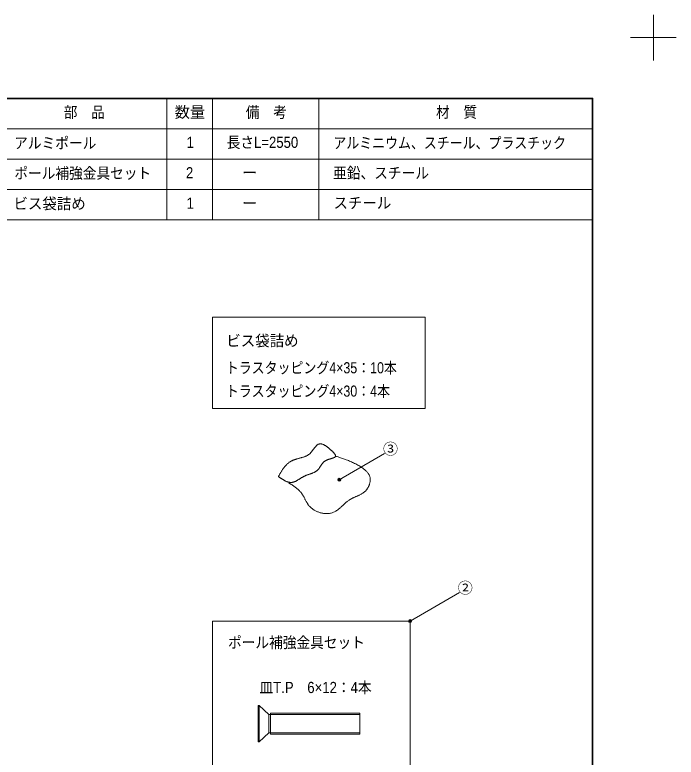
# Model space of a CAD drawing. Units: millimetres on the paper. Extents: x -396 to 396, y -304 to 304.
# Drawn here: x -178.8 to 38.8, y 60.2 to 304.5 of the extents above; entities that cross this region are included whole.
import ezdxf
from ezdxf.enums import TextEntityAlignment as Align

# ---------------------------------------------------------------- set-up
doc = ezdxf.new("R2010")
doc.units = ezdxf.units.MM
for name, color, linetype, lineweight in [('0-3_1図面枠', 7, 'Continuous', 20), ('0-4_2寸法-3', 7, 'Continuous', 15), ('0-5_3一般', 7, 'Continuous', 15)]:
    doc.layers.add(name, color=color, linetype=linetype, lineweight=lineweight)
doc.styles.add('ＭＳ Ｐゴシック', font='')
doc.styles.get('ＭＳ Ｐゴシック').set_extended_font_data('MS PGothic')

# ---------------------------------------------------------------- blocks, each defined once
blk = doc.blocks.new('グループ')
at = {"layer": '0-3_1図面枠', "lineweight": 15}
for p, q in [((210, 289.5), (210, 304.5)), ((217.5, 297), (202.5, 297))]:
    blk.add_line(p, q, dxfattribs=at)
blk = doc.blocks.new('グループ-2')
at = {"layer": '0-3_1図面枠', "lineweight": 35}
blk.add_lwpolyline([(-190, 277), (190, 277), (190, -277), (-190, -277)], close=True, dxfattribs=at)
blk = doc.blocks.new('図面枠')
at = {"layer": '0-3_1図面枠'}
for name in ['グループ', 'グループ-2']:
    blk.add_blockref(name, (0, 0), dxfattribs=at)
blk = doc.blocks.new('グループ-4')
at = {"layer": '0-5_3一般'}
for points in [[(97.715, 160.871), (97.8, 160.98), (97.885, 161.09), (97.971, 161.201), (98.056, 161.315), (98.141, 161.43), (98.226, 161.547), (98.311, 161.665), (98.397, 161.784), (98.485, 161.902), (98.574, 162.017), (98.666, 162.13), (98.759, 162.242), (98.854, 162.351), (98.952, 162.459), (99.051, 162.565), (99.152, 162.669), (99.255, 162.771), (99.36, 162.871), (99.468, 162.963), (99.578, 163.045), (99.691, 163.115), (99.808, 163.175), (99.927, 163.224), (100.049, 163.262), (100.174, 163.29), (100.302, 163.306), (100.433, 163.312), (100.567, 163.307), (100.703, 163.292), (100.838, 163.271), (100.972, 163.243), (101.105, 163.21), (101.237, 163.171), (101.368, 163.125), (101.498, 163.074), (101.626, 163.017), (101.754, 162.953), (101.88, 162.884), (102.005, 162.809)], [(102.005, 162.809), (102.128, 162.729), (102.25, 162.649), (102.368, 162.568), (102.485, 162.486), (102.6, 162.403), (102.712, 162.32), (102.821, 162.235), (102.929, 162.149), (103.034, 162.063), (103.137, 161.976), (103.238, 161.887), (103.338, 161.799), (103.439, 161.711), (103.539, 161.624), (103.639, 161.537), (103.739, 161.451), (103.839, 161.365), (103.939, 161.279), (104.039, 161.194), (104.139, 161.109), (104.238, 161.025), (104.338, 160.941), (104.436, 160.853), (104.532, 160.763), (104.627, 160.669), (104.72, 160.572), (104.811, 160.473), (104.901, 160.37), (104.989, 160.264), (105.075, 160.154), (105.16, 160.042), (105.243, 159.927), (105.318, 159.812), (105.38, 159.704), (105.429, 159.603), (105.464, 159.507), (105.486, 159.417), (105.494, 159.334), (105.488, 159.257)], [(91.785, 158.021), (91.947, 158.082), (92.111, 158.14), (92.277, 158.195), (92.445, 158.247), (92.617, 158.3), (92.792, 158.352), (92.97, 158.404), (93.153, 158.457), (93.339, 158.509), (93.529, 158.562), (93.722, 158.615), (93.92, 158.668), (94.12, 158.721), (94.325, 158.774), (94.53, 158.828), (94.729, 158.885), (94.922, 158.945), (95.109, 159.007), (95.289, 159.073), (95.463, 159.142), (95.63, 159.213), (95.791, 159.288), (95.946, 159.365), (96.095, 159.445), (96.237, 159.529), (96.373, 159.614), (96.505, 159.701), (96.631, 159.79), (96.752, 159.88), (96.869, 159.972), (96.98, 160.065), (97.086, 160.16), (97.186, 160.257), (97.282, 160.355), (97.373, 160.455), (97.459, 160.557), (97.544, 160.66), (97.63, 160.765), (97.715, 160.871)], [(105.488, 159.257), (105.469, 159.186), (105.436, 159.121), (105.39, 159.063), (105.33, 159.01), (105.265, 158.96), (105.196, 158.912), (105.123, 158.866), (105.046, 158.821), (104.966, 158.778), (104.882, 158.736), (104.794, 158.697), (104.702, 158.659), (104.607, 158.623), (104.508, 158.588), (104.406, 158.555), (104.301, 158.522), (104.195, 158.489), (104.088, 158.457), (103.978, 158.424), (103.867, 158.392), (103.754, 158.359), (103.639, 158.327), (103.523, 158.295), (103.405, 158.263), (103.285, 158.231), (103.165, 158.198), (103.046, 158.161), (102.928, 158.121), (102.812, 158.079), (102.697, 158.032), (102.583, 157.983), (102.47, 157.931), (102.359, 157.875), (102.248, 157.816), (102.139, 157.754), (102.031, 157.689), (101.925, 157.619), (101.822, 157.545), (101.72, 157.466)], [(115.799, 154.126), (115.63, 154.304), (115.447, 154.485), (115.251, 154.666), (115.04, 154.848), (114.813, 155.031), (114.571, 155.214), (114.314, 155.398), (114.042, 155.583), (113.755, 155.767), (113.452, 155.953), (113.134, 156.139), (112.801, 156.325), (112.453, 156.512), (112.097, 156.697), (111.744, 156.875), (111.393, 157.047), (111.046, 157.211), (110.701, 157.369), (110.36, 157.521), (110.021, 157.666), (109.685, 157.804), (109.353, 157.935), (109.023, 158.06), (108.696, 158.178), (108.373, 158.292), (108.057, 158.402), (107.746, 158.51), (107.442, 158.616), (107.143, 158.719), (106.851, 158.819), (106.565, 158.917), (106.284, 159.011), (106.01, 159.104), (105.742, 159.194), (105.48, 159.281), (105.48, 159.281)], [(86.692, 152.537), (86.765, 152.666), (86.842, 152.801), (86.922, 152.942), (87.006, 153.089), (87.093, 153.241), (87.184, 153.399), (87.278, 153.563), (87.376, 153.733), (87.477, 153.908), (87.582, 154.089), (87.69, 154.275), (87.803, 154.462), (87.92, 154.648), (88.042, 154.832), (88.169, 155.016), (88.3, 155.199), (88.436, 155.381), (88.576, 155.561), (88.722, 155.741), (88.871, 155.92), (89.026, 156.097), (89.184, 156.272), (89.34, 156.438), (89.496, 156.595), (89.651, 156.743), (89.805, 156.881), (89.958, 157.011), (90.109, 157.132), (90.26, 157.243), (90.41, 157.346), (90.558, 157.44), (90.706, 157.524), (90.854, 157.603), (91.005, 157.679), (91.157, 157.753), (91.311, 157.824), (91.467, 157.893), (91.625, 157.958), (91.785, 158.021)], [(101.72, 157.466), (101.62, 157.382), (101.523, 157.294), (101.427, 157.201), (101.334, 157.103), (101.243, 157), (101.154, 156.893), (101.067, 156.782), (100.982, 156.666), (100.899, 156.55), (100.818, 156.434), (100.738, 156.317), (100.66, 156.2), (100.585, 156.082), (100.51, 155.964), (100.438, 155.846), (100.368, 155.727), (100.299, 155.607), (100.232, 155.487), (100.163, 155.369), (100.09, 155.255), (100.013, 155.144), (99.932, 155.037), (99.847, 154.934), (99.757, 154.834), (99.663, 154.738), (99.565, 154.645), (99.463, 154.556), (99.357, 154.471), (99.246, 154.389), (99.134, 154.31), (99.019, 154.234), (98.903, 154.161), (98.784, 154.091), (98.664, 154.024), (98.541, 153.959), (98.417, 153.898), (98.291, 153.839), (98.162, 153.784), (98.032, 153.731)], [(115.729, 148.298), (115.828, 148.434), (115.923, 148.57), (116.012, 148.705), (116.096, 148.84), (116.176, 148.976), (116.25, 149.111), (116.32, 149.246), (116.384, 149.381), (116.444, 149.516), (116.501, 149.652), (116.553, 149.789), (116.603, 149.927), (116.649, 150.065), (116.691, 150.205), (116.73, 150.345), (116.765, 150.487), (116.797, 150.629), (116.826, 150.772), (116.851, 150.916), (116.871, 151.062), (116.886, 151.208), (116.894, 151.357), (116.895, 151.506), (116.891, 151.658), (116.88, 151.811), (116.863, 151.966), (116.839, 152.122), (116.809, 152.279), (116.773, 152.439), (116.73, 152.599), (116.679, 152.762), (116.615, 152.926), (116.538, 153.092), (116.448, 153.26), (116.344, 153.429), (116.228, 153.601), (116.098, 153.774), (115.955, 153.949), (115.799, 154.126)], [(88.312, 151.468), (88.197, 151.536), (88.085, 151.603), (87.976, 151.669), (87.87, 151.736), (87.767, 151.802), (87.666, 151.868), (87.569, 151.933), (87.474, 151.998), (87.383, 152.061), (87.294, 152.122), (87.208, 152.18), (87.126, 152.237), (87.046, 152.292), (86.969, 152.345), (86.896, 152.396), (86.825, 152.445), (86.757, 152.492), (86.692, 152.537)], [(93.11, 151.424), (92.988, 151.353), (92.867, 151.283), (92.746, 151.214), (92.624, 151.147), (92.503, 151.082), (92.382, 151.022), (92.261, 150.965), (92.139, 150.913), (92.017, 150.864), (91.896, 150.82), (91.774, 150.779), (91.652, 150.743), (91.53, 150.71), (91.408, 150.681), (91.286, 150.657), (91.163, 150.638), (91.041, 150.624), (90.918, 150.615), (90.795, 150.612), (90.671, 150.615), (90.548, 150.622), (90.424, 150.635), (90.3, 150.653), (90.176, 150.677), (90.052, 150.706), (89.927, 150.739), (89.803, 150.776), (89.678, 150.817), (89.553, 150.861), (89.428, 150.908), (89.303, 150.959), (89.177, 151.013), (89.052, 151.07), (88.926, 151.131), (88.8, 151.196), (88.674, 151.264), (88.551, 151.332), (88.43, 151.4), (88.312, 151.468)], [(98.032, 153.731), (97.901, 153.681), (97.769, 153.631), (97.638, 153.583), (97.508, 153.536), (97.377, 153.489), (97.247, 153.444), (97.117, 153.4), (96.987, 153.356), (96.858, 153.314), (96.728, 153.273), (96.599, 153.233), (96.471, 153.191), (96.342, 153.148), (96.214, 153.103), (96.086, 153.056), (95.959, 153.006), (95.832, 152.955), (95.705, 152.901), (95.579, 152.846), (95.452, 152.788), (95.326, 152.729), (95.201, 152.667), (95.076, 152.604), (94.951, 152.539), (94.826, 152.472), (94.702, 152.403), (94.578, 152.333), (94.454, 152.261), (94.331, 152.187), (94.208, 152.112), (94.085, 152.035), (93.963, 151.956), (93.84, 151.876), (93.718, 151.798), (93.596, 151.721), (93.475, 151.645), (93.353, 151.57), (93.231, 151.497), (93.11, 151.424)], [(90.071, 150.474), (90.197, 150.396), (90.326, 150.316), (90.457, 150.234), (90.591, 150.15), (90.728, 150.064), (90.867, 149.976), (91.009, 149.886), (91.154, 149.794), (91.301, 149.7), (91.45, 149.604), (91.603, 149.506), (91.755, 149.406), (91.905, 149.305), (92.053, 149.201), (92.2, 149.096), (92.343, 148.989), (92.485, 148.88), (92.625, 148.769), (92.762, 148.656), (92.898, 148.541), (93.031, 148.424), (93.162, 148.306), (93.291, 148.185), (93.417, 148.062), (93.541, 147.937), (93.662, 147.81), (93.781, 147.68), (93.897, 147.548), (94.01, 147.414), (94.121, 147.277), (94.23, 147.139), (94.336, 146.998), (94.439, 146.854), (94.541, 146.707), (94.642, 146.555), (94.742, 146.398), (94.842, 146.236), (94.941, 146.069), (95.039, 145.897)], [(109.492, 144.504), (109.65, 144.619), (109.805, 144.726), (109.958, 144.825), (110.108, 144.917), (110.259, 145.006), (110.412, 145.093), (110.566, 145.178), (110.722, 145.261), (110.879, 145.343), (111.038, 145.422), (111.197, 145.499), (111.359, 145.574), (111.522, 145.647), (111.686, 145.718), (111.852, 145.788), (112.02, 145.86), (112.192, 145.934), (112.366, 146.011), (112.543, 146.091), (112.723, 146.173), (112.905, 146.257), (113.09, 146.345), (113.278, 146.434), (113.469, 146.527), (113.663, 146.622), (113.857, 146.719), (114.045, 146.82), (114.225, 146.925), (114.398, 147.033), (114.564, 147.145), (114.722, 147.26), (114.873, 147.379), (115.016, 147.502), (115.152, 147.628), (115.28, 147.757), (115.402, 147.891), (115.516, 148.026), (115.625, 148.162), (115.729, 148.298)], [(95.039, 145.897), (95.136, 145.72), (95.233, 145.538), (95.329, 145.351), (95.424, 145.159), (95.518, 144.962), (95.613, 144.768), (95.709, 144.578), (95.806, 144.394), (95.905, 144.216), (96.004, 144.042), (96.105, 143.874), (96.207, 143.712), (96.31, 143.554), (96.415, 143.402), (96.521, 143.256), (96.627, 143.114), (96.737, 142.976), (96.85, 142.842), (96.966, 142.71), (97.086, 142.582), (97.209, 142.457), (97.335, 142.334), (97.465, 142.215), (97.598, 142.099), (97.734, 141.986), (97.873, 141.876), (98.017, 141.77), (98.168, 141.665), (98.329, 141.563), (98.499, 141.462), (98.68, 141.364), (98.87, 141.267), (99.069, 141.173), (99.279, 141.081), (99.498, 140.99), (99.727, 140.902), (99.965, 140.816), (100.213, 140.732), (100.466, 140.656)], [(100.466, 140.656), (100.723, 140.589), (100.984, 140.531), (101.248, 140.483), (101.517, 140.444), (101.789, 140.414), (102.065, 140.393), (102.346, 140.382), (102.63, 140.379), (102.918, 140.386), (103.209, 140.403), (103.496, 140.433), (103.778, 140.477), (104.055, 140.536), (104.326, 140.609), (104.591, 140.697), (104.851, 140.799), (105.106, 140.915), (105.355, 141.046), (105.599, 141.191), (105.837, 141.35), (106.07, 141.523), (106.298, 141.698), (106.521, 141.874), (106.739, 142.05), (106.952, 142.226), (107.161, 142.403), (107.364, 142.58), (107.563, 142.758), (107.757, 142.936), (107.947, 143.115), (108.131, 143.294), (108.311, 143.472), (108.488, 143.643), (108.662, 143.807), (108.833, 143.962), (109.002, 144.11), (109.168, 144.249), (109.332, 144.38), (109.492, 144.504)]]:
    blk.add_lwpolyline(points, dxfattribs=at)
blk = doc.blocks.new('グループ-5')
at = {"layer": '0-3_1図面枠', "lineweight": 15}
for p, q in [((-5, 277), (-5, 237)), ((50, 277), (50, 237)), ((65, 277), (65, 237)), ((100, 277), (100, 237)), ((-20, 267), (190, 267)), ((-20, 257), (190, 257)), ((-20, 247), (190, 247))]:
    blk.add_line(p, q, dxfattribs=at)
blk.add_lwpolyline([(-20, 277), (190, 277), (190, 237), (-20, 237)], close=True, dxfattribs=at)
blk = doc.blocks.new('グループ-6')
at = {"layer": '0-3_1図面枠'}
blk.add_blockref('グループ-5', (0, 0), dxfattribs=at)
at = {"layer": '0-3_1図面枠', "style": 'ＭＳ Ｐゴシック'}
for s, height, width, p in [('部\u3000品', 3.666, 0.9, (16.071, 269.527)), ('備\u3000考', 3.666, 0.9, (75.958, 269.517)), ('材\u3000質', 3.666, 0.9, (138.526, 269.564)), ('アルミポール', 3.669, 0.9, (-0.23, 259.393)), ('1', 3.666, 0.9, (56.473, 259.595)), ('長さL=2550', 3.666, 0.9, (69.672, 259.622)), ('アルミニウム、スチール、プラスチック', 3.666, 0.85, (104.77, 259.431)), ('ポール補強金具セット', 3.666, 0.9, (-0.173, 249.48)), ('2', 3.666, 0.9, (56.27, 249.603)), ('亜鉛、スチール', 3.669, 0.9, (104.692, 249.527)), ('ビス袋詰め', 3.666, 0.95, (-0.443, 239.449)), ('1', 3.666, 0.9, (56.473, 239.595)), ('スチール', 3.669, 0.95, (104.807, 239.671))]:
    blk.add_text(s, height=height, dxfattribs=dict(at, width=width)).set_placement(p, align=Align.BOTTOM_LEFT)
for s, p in [('数量', (52.573, 269.546)), ('①', (-14.978, 259.527)), ('②', (-14.978, 249.527)), ('ー', (74.77, 249.603)), ('③', (-14.978, 239.527)), ('ー', (74.77, 239.603))]:
    blk.add_text(s, height=3.666, dxfattribs=at).set_placement(p, align=Align.BOTTOM_LEFT)
blk = doc.blocks.new('グループ-21')
at = {"layer": '0-5_3一般'}
for p, q in [((80.3, 77.221), (83.5, 74.221)), ((83.5, 68.221), (80.3, 65.221))]:
    blk.add_line(p, q, dxfattribs=at)
for points in [[(80, 77.221), (80.3, 77.221), (80.3, 65.221), (80, 65.221)], [(83.5, 74.221), (113.5, 74.221), (113.5, 68.221), (83.5, 68.221)], [(113.5, 74.721), (84.1, 74.721), (84.1, 67.721), (113.5, 67.721)]]:
    blk.add_lwpolyline(points, close=True, dxfattribs=at)

msp = doc.modelspace()

# ---------------------------------------------------------------- hatches: boundary and pattern name
at = {"layer": '0-4_2寸法-3'}
for points in [[(-71.546, 151.489, 1), (-72.547, 151.489, 1)], [(-48.249, 105, 1), (-49.251, 105, 1)]]:
    msp.add_hatch(color=256, dxfattribs=at).paths.add_polyline_path(points)

# ---------------------------------------------------------------- linework, layer by layer
for p, q in [((-72.046, 151.489), (-57.124, 160.104)), ((-48.75, 105), (-32.528, 114.366))]:
    msp.add_line(p, q, dxfattribs=at)
msp.add_lwpolyline([(-113.75, 205), (-43.75, 205), (-43.75, 175), (-113.75, 175)], close=True, dxfattribs=at)
for centre in [(-72.046, 151.489), (-48.75, 105)]:
    msp.add_circle(centre, 0.501, dxfattribs=at)
at = {"layer": '0-5_3一般'}
msp.add_lwpolyline([(-113.75, 105), (-48.75, 105), (-48.75, -235), (-113.75, -235)], close=True, dxfattribs=at)

# ---------------------------------------------------------------- block references
at = {"layer": '0-3_1図面枠'}
for name in ['図面枠', 'グループ-6']:
    msp.add_blockref(name, (-178.75, 0), dxfattribs=at)
at = {"layer": '0-5_3一般'}
for name in ['グループ-4', 'グループ-21']:
    msp.add_blockref(name, (-178.75, 0), dxfattribs=at)

# ---------------------------------------------------------------- texts
at = {"layer": '0-4_2寸法-3', "style": 'ＭＳ Ｐゴシック'}
for s, height, width, p in [('ビス袋詰め', 3.666, 0.95, (-109.193, 194.329)), ('トラスタッピング4×35：10本', 3.669, 0.85, (-109.366, 185.419)), ('トラスタッピング4×30：4本', 3.669, 0.85, (-109.366, 177.748)), ('ポール補強金具セット', 3.666, 0.9, (-108.627, 95.035)), ('皿T.P\u30006×12：4本', 3.669, 0.9, (-98.286, 80.203))]:
    msp.add_text(s, height=height, dxfattribs=dict(at, width=width)).set_placement(p, align=Align.BOTTOM_LEFT)
for s, p in [('③', (-57.696, 158.731)), ('②', (-33.101, 112.993))]:
    msp.add_text(s, height=3.666, dxfattribs=at).set_placement(p, align=Align.BOTTOM_LEFT)

doc.saveas('drawing.dxf')
